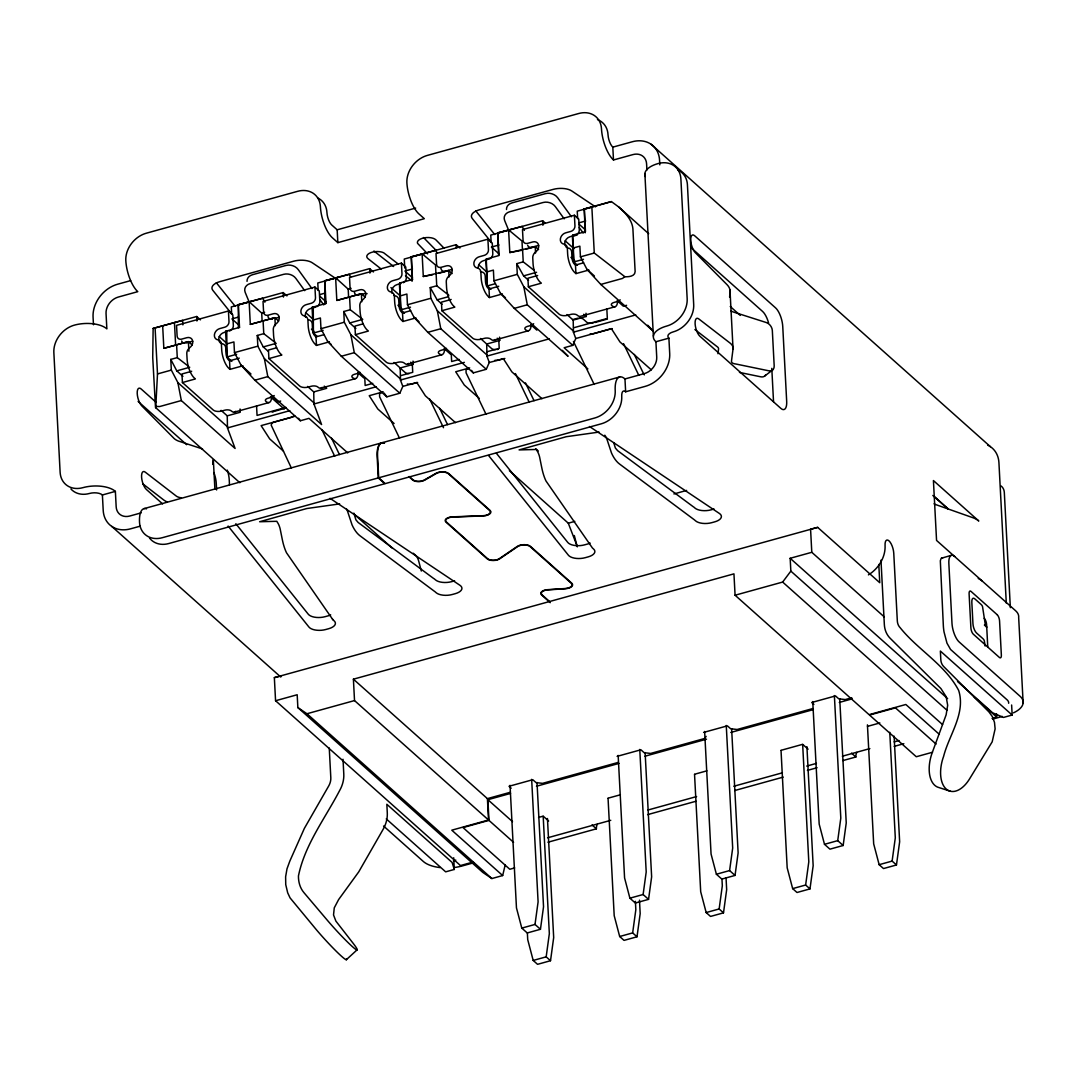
<?xml version="1.0" encoding="UTF-8"?>
<svg xmlns="http://www.w3.org/2000/svg" width="1077" height="1077" viewBox="0 0 1077 1077"><rect width="100%" height="100%" fill="white"/><g stroke="black" fill="none" stroke-linecap="round" stroke-linejoin="round"><path stroke-width="1.5" d="M182.875 324.891L182.605 320.367L153.136 328.431L152.719 357.443L155.505 407.483L239.848 482.738M155.721 407.793L157.498 373.934L155.088 327.745M236.657 354.279L226.937 356.972L225.591 331.312L226.762 330.895L226.937 356.972L231.851 361.36M323.154 330.343L313.42 333.035L312.074 307.376L313.245 306.958L313.42 333.035L317.109 336.334M729.6 297.117L730.071 292.123A29.173 15.105 -1.2 0 0 726.975 284.611L695.271 252.61A9.706 3.662 74.5 0 1 690.734 240.158A9.706 3.662 74.5 0 1 694.652 235.742L775.561 307.86A14.54 5.493 74.5 0 1 782.75 326.506L786.681 401.344A14.54 5.493 74.5 0 1 780.825 408.358L699.915 336.253A9.706 3.662 74.5 0 1 695.123 324.069A9.706 3.662 74.5 0 1 698.744 318.886L730.031 343.038A29.187 12.143 -4.7 0 1 733.047 348.921L731.485 361.091A9.72 4.052 -4.7 0 0 732.495 363.057A9.908 3.339 -7.1 0 0 735.833 363.999L768.763 370.798A7.27 5.304 52.6 0 0 774.188 365.897L772.33 330.451A7.27 5.304 52.6 0 0 766.245 322.521L733.1 311.926A9.908 5.816 1.7 0 1 730.92 310.741M212.775 464.362L213.327 459.65L214.888 489.012M717.955 353.727L718.547 349.163A14.755 5.358 -6.3 0 0 717.067 346.619L694.894 329.522M510.04 785.321L516.462 907.884L521.793 928.105L527.232 932.951L540.452 929.289L535.013 924.443L538.096 901.893L531.661 779.344M540.452 929.289L543.535 906.753L537.019 782.508M527.367 932.924L527.717 939.629L533.196 960.442L537.544 964.319L550.522 960.724L546.174 956.847L549.337 933.651L543.185 816.312M550.522 960.724L553.686 937.528L547.453 818.507M608.061 798.353L614.2 915.692L619.679 936.505L624.041 940.383L637.005 936.788L632.657 932.911L635.834 909.715L635.39 901.328M637.005 936.788L640.182 913.592L639.482 900.17M618.158 755.394L624.579 877.957L629.897 898.178L635.336 903.024L648.556 899.362L643.117 894.516L646.2 871.98L639.778 749.417M648.556 899.362L651.639 876.826L645.123 752.581M694.544 774.417L700.696 891.756L706.175 912.556L710.524 916.433L723.502 912.852L719.14 908.961L722.317 885.765L721.967 879.061M723.502 912.852L726.665 889.642L726.046 877.917M704.641 731.458L711.062 854.021L716.393 874.241L721.832 879.088L735.039 875.426L729.6 870.579L732.683 848.03L726.261 725.467M735.039 875.426L738.122 852.876L731.62 728.644M781.027 750.467L787.179 867.82L792.659 888.619L797.007 892.496L809.985 888.902L805.636 885.025L808.8 861.829L802.661 744.49M809.985 888.902L813.162 865.706L806.915 746.684M812.758 701.531L819.18 824.093L824.497 844.314L829.936 849.161L843.156 845.499L837.718 840.652L840.8 818.103L834.379 695.554M843.156 845.499L846.239 822.949L839.723 698.717M867.429 724.848L873.676 843.87L879.155 864.683L883.503 868.56L896.468 864.966L892.119 861.088L895.297 837.893L889.764 732.279M896.468 864.966L899.645 841.77L894.112 736.156M878.792 564.51L879.747 582.697L817.672 527.367L274.352 677.635L275.564 700.737L297.185 694.746L297.858 707.576L482.765 872.383L491.866 878.549L502.676 875.547L505.234 864.723M437.141 252.987L435.579 250.335L411.306 256.824L412.491 279.481L399.729 283.022L399.432 284.22L400.779 309.88L404.508 313.192M412.491 279.481L412.195 280.68L411.306 256.824L424.782 253.364M524.364 230.357L522.076 226.399L497.789 232.874L498.974 255.545L486.225 259.072L485.929 260.271L487.275 285.93L490.991 289.255M577.474 265.305L573.758 261.994L572.412 236.334L572.708 235.136L585.471 231.609L584.286 208.938L611.399 201.587L618.575 206.865L648.691 233.722M188.488 366.301L177.274 357.618L170.785 359.408L171.337 370.098L177.867 382.591L181.326 400.55L235.096 448.476L227.476 427.932L227.247 415.843L221.081 410.364M274.985 342.365L263.757 333.668L257.268 335.472L257.834 346.161L264.363 358.641L267.81 376.613L321.579 424.54L313.959 403.996L313.73 391.907L307.578 386.428M313.919 319.788L320.407 317.998L320.973 328.687L327.489 341.167L341.328 356.258L386.831 396.821L399.809 393.226L402.811 386.401L400.456 380.046L400.213 367.971L394.061 362.478M410.512 307.187L400.779 309.88L400.402 295.852L406.891 294.048L407.456 304.751L413.985 317.23L427.811 332.322L473.315 372.884L486.292 369.29L489.295 362.464L486.939 356.11L486.71 344.021L480.504 338.501M587.867 368.899L564.133 347.736L572.776 345.354L575.778 338.515L573.435 332.174L573.193 320.084L567 314.565M706.149 736.385L704.708 738.472L650.656 753.442L644.154 752.688L640.896 749.78L617.108 756.364M502.676 875.547L451.775 830.179L488.527 820.001L354.521 700.575L353.404 679.183L733.949 573.853L735.079 595.231L782.642 582.065L790.841 571.12L790.168 558.29L811.789 552.299L884.257 616.892M618.575 206.865C625.091 212.64 632.024 219.627 632.899 228.768L635.134 271.539C635.093 276.466 628.524 276.937 624.875 276.735L622.412 278.458L600.791 284.436L586.965 269.344L580.436 256.865L579.87 246.175L573.381 247.966L573.758 261.994L583.492 259.301M346.282 959.755L356.972 949.968M764.858 375.913L772.747 369.869M585.174 232.807L584.286 208.938M272.037 411.979L285.822 408.048M951.529 555.274L941.163 558.29L940.329 560.78L943.344 625.737A14.297 3.056 80.4 0 0 944.017 631.903L946.979 643.171L950.56 649.458L1007.13 699.875A14.54 6.799 -3 0 1 1008.651 703.268M293.523 416.018A4.846 2.262 -3 0 1 291.1 417.432L273.41 422.346L271.862 423.194L271.175 425.119L291.409 468.091M381.527 392.418A4.846 2.262 -3 0 1 381.918 392.297L379.548 393.819L379.616 396.807L399.513 438.164M468.01 368.482A4.846 2.262 -3 0 1 468.401 368.361L466.031 369.869L466.099 372.871L486.01 414.228M251.816 301.25L238.327 304.697L239.511 327.368L238.34 327.785L238.327 304.697L262.613 298.221L264.902 302.179M338.299 277.314L324.81 280.76L326.008 303.431L324.837 303.849L324.81 280.76L349.096 274.272L350.644 276.924M611.399 201.587L599.256 205.034M130.64 280.612L117.676 284.207A29.079 23.236 -48.3 0 0 93.066 317.055L93.47 324.756M646.914 169.991L646.59 163.839A14.54 11.618 -48.3 0 0 632.953 154.59L613.486 159.975L612.813 147.145L632.28 141.76A29.079 23.236 -48.3 0 1 659.568 160.244L659.811 164.862M317.58 197.899A24.232 19.359 -48.3 0 1 326.937 212.519A9.693 3.662 74.5 0 0 331.729 224.958L337.168 229.805L415.655 208.076M141.168 512.867L129.819 516.018A14.54 11.618 -48.3 0 1 116.168 506.769L115.374 491.381A24.232 11.335 -3 0 0 82.875 487.666A24.232 19.359 -48.3 0 1 60.124 472.264L53.85 352.516A24.232 19.359 -48.3 0 1 74.353 325.146A24.232 11.335 -3 0 1 106.852 328.862L106.044 313.461A14.54 11.618 -48.3 0 1 118.349 297.037L137.802 291.652A24.232 9.154 74.5 0 1 125.807 260.58A24.232 19.359 -48.3 0 1 146.31 233.211L297.656 191.316A24.232 19.359 -48.3 0 1 320.407 206.703A24.232 9.154 74.5 0 0 332.403 237.788L337.841 242.635L424.325 218.698L418.886 213.852A24.232 9.154 74.5 0 1 406.891 182.767A24.232 19.359 -48.3 0 1 427.394 155.398L578.753 113.502A24.232 19.359 -48.3 0 1 601.491 128.903A24.232 9.154 74.5 0 0 613.486 159.975M200.443 319.856L196.701 316.503L153.136 328.431M286.94 295.906L283.184 292.567L231.299 306.932L231.69 314.417M373.423 271.969L369.68 268.631L317.782 282.995L318.173 290.48M459.919 248.033L456.163 244.681L404.265 259.045L404.737 268.025M545.15 222.979L542.646 220.745L490.762 235.109L491.152 242.594M597.654 205.465L577.245 211.173L577.635 218.658M231.38 329.872A4.846 3.877 -48.3 0 0 233.346 325.564L232.794 314.874L228.445 310.997L176.547 325.362L177.113 336.051A4.846 3.877 -48.3 0 0 181.65 339.134L186.846 337.693A6.3 5.035 -48.3 0 1 192.568 340.534A6.3 5.035 -48.3 0 1 189.781 347.642A6.3 5.035 -48.3 0 0 186.792 353.579L187.102 359.328A14.54 5.493 74.5 0 0 194.304 377.973L195.381 378.942L182.417 382.537L181.959 373.975L191.693 371.282M316.853 306.649A4.846 3.877 -48.3 0 0 319.842 301.627L319.277 290.938L314.928 287.061L263.03 301.425L263.596 312.115A4.846 3.877 -48.3 0 0 268.146 315.198L273.329 313.757A6.3 5.035 -48.3 0 1 279.051 316.598A6.3 5.035 -48.3 0 1 276.264 323.692A6.3 5.035 -48.3 0 0 273.289 329.629L273.585 335.378A14.54 5.493 74.5 0 0 280.787 354.023L281.878 355.006L268.9 358.587L268.456 350.038L276.56 347.79M403.337 282.712A4.846 3.877 -48.3 0 0 406.325 277.691L405.76 267.002L401.411 263.125L349.527 277.489L350.079 288.178A4.846 3.877 -48.3 0 0 354.629 291.261L359.826 289.821A6.3 5.035 -48.3 0 1 365.534 292.661A6.3 5.035 -48.3 0 1 362.761 299.756A6.3 5.035 -48.3 0 0 359.772 305.693L360.081 311.441A14.54 5.493 74.5 0 0 367.27 330.087L368.361 331.056L355.383 334.651L354.939 326.102L363.043 323.854M488.716 259.22A4.846 3.877 -48.3 0 0 492.808 253.755L492.256 243.052L487.908 239.175L436.01 253.539L436.575 264.242A4.846 3.877 -48.3 0 0 441.126 267.311L446.309 265.884A6.3 5.035 -48.3 0 1 452.03 268.712A6.3 5.035 -48.3 0 1 449.244 275.82A6.3 5.035 -48.3 0 0 446.268 281.757L446.565 287.505A14.54 5.493 74.5 0 0 453.767 306.151L454.857 307.12L441.88 310.714L441.435 302.152L451.155 299.46M577.339 234.113A4.846 3.877 -48.3 0 0 579.305 229.805L578.739 219.116L574.391 215.238L522.493 229.603L523.059 240.292A4.846 3.877 -48.3 0 0 527.609 243.375L532.792 241.935A6.3 5.035 -48.3 0 1 538.513 244.775A6.3 5.035 -48.3 0 1 535.727 251.883A6.3 5.035 -48.3 0 0 532.752 257.807L533.048 263.555A14.54 5.493 74.5 0 0 540.25 282.214L541.341 283.184L528.363 286.765L527.918 278.216L537.652 275.524M237.99 317.23L231.918 318.9L238.192 324.5M319.923 294.546L324.473 293.281M412.491 268.927L404.898 271.027L412.424 277.745M498.974 244.977L491.381 247.091L498.92 253.795M579.439 222.71L585.686 220.987M162.654 325.644L163.839 348.315L188.394 341.611L192.123 344.936M225.591 331.312L239.511 327.368M250.322 324.379L262.128 321.202L261.698 313.07L249.137 301.708L250.322 324.379L274.891 317.675L278.62 321M312.074 307.376L326.008 303.431M336.818 300.429L348.611 297.265L348.194 289.134L335.634 277.772L336.818 300.429L361.374 293.725L365.103 297.05M435.983 274.096L435.498 264.969L422.117 253.822L423.301 276.493L448.732 270.569L452.098 273.558M522.385 248.639L521.995 241.033L508.6 229.886L509.798 252.556L535.229 246.633L538.581 249.622M186.011 343.011L191.194 341.584A6.3 5.035 -48.3 0 1 192.702 341.369M226.655 331.756L224.056 332.483A6.3 5.035 -48.3 0 0 218.806 338.353A6.3 5.035 -48.3 0 0 222.239 343.738A6.3 5.035 -48.3 0 1 225.739 347.871L226.049 353.619A4.846 1.831 74.5 0 0 228.445 359.839L229.536 360.808L229.98 369.357L242.958 365.776M275.093 318.361L277.678 317.634A6.3 5.035 -48.3 0 1 279.199 317.419M315.736 307.107L310.553 308.534A6.3 5.035 -48.3 0 0 305.599 317.338M361.576 294.411L364.174 293.698A6.3 5.035 -48.3 0 1 367.109 293.684M400.927 283.52L397.036 284.597A6.3 5.035 -48.3 0 0 392.082 293.402M487.423 259.584L483.519 260.661A6.3 5.035 -48.3 0 0 478.215 268.065M573.906 235.648L570.016 236.725A6.3 5.035 -48.3 0 0 565.062 245.516M439.174 273.221L448.732 270.569L449.069 276.977M525.657 249.272L535.229 246.633L535.565 253.041M572.412 236.334L577.205 235.015M227.435 343.725L233.924 341.934L234.476 352.623L241.006 365.103L254.832 380.208L300.348 420.757L308.991 418.361L347.723 452.892M343.751 311.522L350.24 309.732L362.72 319.384L349.742 322.979L343.751 311.522L344.317 322.225L350.846 334.705L354.293 352.664L399.809 393.226M486.292 369.29L440.789 328.727L437.329 310.768L430.8 298.275L430.248 287.586L436.737 285.795L448.867 295.286M495.38 283.695L487.275 285.93L486.898 271.902L493.387 270.112L493.939 280.801L500.468 293.294L514.308 308.385L568.077 356.312L562.342 350.348M572.776 345.354L527.272 304.791L523.826 286.819L517.297 274.339L516.731 263.65L523.22 261.846L534.138 270.394M157.498 373.934L171.337 370.098M234.476 352.623L257.834 346.161M320.973 328.687L344.317 322.225M407.456 304.751L430.8 298.275M493.939 280.801L517.297 274.339M580.436 256.865L594.275 253.028L624.875 276.735M170.785 359.408L176.776 370.865L189.74 367.27M257.268 335.472L263.259 346.915L276.237 343.334M430.248 287.586L437.114 299.823L448.463 296.673M516.731 263.65L523.597 275.874L536.575 272.293M229.536 360.808L239.269 358.116M308.722 319.802A6.3 5.035 -48.3 0 1 312.236 323.935L312.532 329.683A4.846 1.831 74.5 0 0 314.928 335.903L316.019 336.872L324.137 334.624M393.899 295.394A6.3 5.035 -48.3 0 0 395.219 295.852A6.3 5.035 -48.3 0 1 398.719 299.998L399.028 305.747A4.846 1.831 74.5 0 0 401.425 311.967L402.515 312.936L410.62 310.688M480.382 271.458A6.3 5.035 -48.3 0 0 481.702 271.916A6.3 5.035 -48.3 0 1 485.215 276.062L485.512 281.797A4.846 1.831 74.5 0 0 487.908 288.017L488.998 288.986L498.732 286.294M568.185 247.979A6.3 5.035 -48.3 0 1 571.699 252.112L571.995 257.861A4.846 1.831 74.5 0 0 574.404 264.08L575.481 265.05L583.599 262.801M314.928 287.061L315.494 297.75A4.846 3.877 -48.3 0 1 311.388 303.229L306.205 304.656A6.3 5.035 -48.3 0 0 300.941 310.539A6.3 5.035 -48.3 0 0 304.374 315.924A6.3 5.035 -48.3 0 1 307.887 320.057L308.184 325.806A14.54 5.493 74.5 0 0 315.386 344.452L316.476 345.421L329.441 341.826M401.411 263.125L401.977 273.814A4.846 3.877 -48.3 0 1 397.871 279.28L392.688 280.72A6.3 5.035 -48.3 0 0 387.424 286.59A6.3 5.035 -48.3 0 0 390.857 291.975A6.3 5.035 -48.3 0 1 394.37 296.121L394.667 301.87A14.54 5.493 74.5 0 0 401.869 320.515L402.96 321.485L415.937 317.89M487.908 239.175L488.46 249.877A4.846 3.877 -48.3 0 1 484.367 255.343L479.171 256.784A6.3 5.035 -48.3 0 0 473.92 262.653A6.3 5.035 -48.3 0 0 477.353 268.038A6.3 5.035 -48.3 0 1 480.854 272.171L481.163 277.92A14.54 5.493 74.5 0 0 488.352 296.579L489.443 297.548L502.42 293.954M574.391 215.238L574.956 225.928A4.846 3.877 -48.3 0 1 570.85 231.407L565.667 232.847A6.3 5.035 -48.3 0 0 560.403 238.717A6.3 5.035 -48.3 0 0 563.836 244.102A6.3 5.035 -48.3 0 1 567.35 248.235L567.646 253.984A14.54 5.493 74.5 0 0 574.849 272.629L575.939 273.598L588.904 270.017M181.326 400.55L159.706 406.541L156.286 406.446M254.832 380.208L267.81 376.613M341.328 356.258L354.293 352.664M427.811 332.322L440.789 328.727M514.308 308.385L527.272 304.791M234.449 412.114L269.048 402.542M320.946 388.178L355.531 378.606M407.429 364.241L442.028 354.67M493.912 340.305L528.511 330.72M615.007 306.783L580.409 316.355A14.54 5.493 74.5 0 1 577.232 315.171A4.846 2.262 -3 0 0 570.729 314.43L567.7 315.265A6.3 2.948 -3 0 1 559.259 314.296L528.363 286.765M572.547 319.654L576.868 318.455A4.846 2.262 -3 0 1 578.066 318.213M227.247 415.843L240.211 412.262L240.05 408.991M280.653 401.061L277.408 401.963L271.256 396.471M313.73 391.907L326.708 388.312L324.244 386.118M400.213 367.971L413.191 364.376L413.016 361.105M486.71 344.021L499.688 340.44L499.513 337.168M573.193 320.084L586.171 316.49L585.996 313.245M626.599 305.303L623.354 306.205L617.161 300.671M285.97 407.402L257.053 415.412L256.555 405.787M372.736 383.385L365.157 385.485L364.753 377.785L363.891 378.027L357.739 372.534M400.617 375.671L412.733 372.319L412.329 364.618M459.219 359.449L451.653 361.535L451.25 353.848L450.388 354.077L444.182 348.558M487.114 351.721L499.216 348.369L498.813 340.669M573.597 327.785L607.334 318.442L606.822 308.83M594.827 322.521L607.401 319.034M227.476 427.932L289.807 410.674M313.959 403.996L376.29 386.737M400.456 380.046L464.375 362.357M486.939 356.11L549.27 338.851M573.435 332.174L635.753 314.915M295.098 416.22L261.119 425.617L269.694 438.904L283.48 451.196M383.21 391.826L369.223 395.703L377.798 408.977L394.101 423.503M402.811 386.401L416.786 382.523L425.375 395.811L455.463 422.628M469.693 367.89L455.706 371.753L464.295 385.041L479.332 398.45M489.295 362.464L504.857 358.479M575.778 338.515L611.386 328.66L619.962 341.947L651.316 369.882M417.634 382.483L416.92 382.618A4.846 2.262 -3 0 0 416.503 382.725L412.181 383.924A4.846 2.262 -3 0 1 407.348 383.991M541.946 398.678L511.858 371.861L503.282 358.587A4.846 2.262 -3 0 0 502.999 358.776L498.664 359.974A4.846 2.262 -3 0 1 494.976 360.257M612.234 328.62L611.521 328.754A4.846 2.262 -3 0 0 611.103 328.862L593.804 333.641A4.846 2.262 -3 0 1 590.115 333.924M70.92 488.958A24.232 19.359 -48.3 0 0 89.391 493.481A9.693 4.537 -3 0 1 102.396 494.962L115.374 491.381M384.556 442.943A24.232 9.154 74.5 0 0 377.583 456.419L378.7 477.798L594.706 418.011A24.232 19.359 -48.3 0 0 615.209 390.641A24.232 9.154 74.5 0 1 624.97 378.956L644.423 373.571A14.54 11.618 -48.3 0 0 656.728 357.147L655.92 341.746L668.898 338.151A9.693 4.537 -3 0 1 673.192 331.891A24.232 19.359 -48.3 0 0 693.696 304.522L687.422 184.759A24.232 19.359 -48.3 0 0 678.066 170.139M143.995 508.64L381.621 442.862M382.052 442.741L619.679 376.977M140.225 526.155L130.492 528.847A29.079 23.236 -48.3 0 1 103.204 510.363L102.396 494.962M378.7 477.798L385.229 483.613L601.235 423.826A24.232 19.359 -48.3 0 0 621.739 396.457A9.693 3.662 74.5 0 1 625.643 391.786L645.096 386.401A29.079 23.236 -48.3 0 0 669.706 353.552L668.898 338.151M149.501 538.015A24.232 19.359 -48.3 0 0 168.793 543.535L384.799 483.735L378.269 477.919L162.264 537.719A24.232 19.359 -48.3 0 1 139.525 522.318A24.232 9.154 74.5 0 1 146.499 508.842M509.367 470.676L568.293 523.193L574.781 521.389M673.906 493.953L686.641 490.425M454.602 580.84L451.626 581.661A12.116 5.668 -3 0 1 435.377 579.803L434.287 578.834A15.468 8.71 65.8 0 1 433.694 578.524L358.156 522.48L355.908 519.828L353.848 513.123M714.064 509.017L711.089 509.838A12.116 5.668 -3 0 1 694.84 507.981L693.75 507.011A15.468 8.71 65.9 0 1 693.157 506.661L617.619 450.657L615.371 448.005L613.728 442.647M297.858 707.576L306.958 713.741L354.521 700.575M703.604 732.427L727.379 725.844L730.65 728.752L737.139 729.492L812.825 708.545M353.404 679.183L487.41 798.622L510.108 792.335M618.225 762.408L542.552 783.356L536.05 782.616L532.778 779.708L509.004 786.291L511.171 788.229M851.745 697.775L845.257 699.565L838.754 698.825L835.496 695.917L811.708 702.5L813.889 704.439M513.581 842.335L488.971 820.391L487.881 799.699L510.552 793.426M536.467 786.25L619.046 763.391M644.961 756.216L706.499 739.185M730.785 732.454L813.377 709.595M839.279 702.433L852.23 698.838M488.971 820.391L463.016 827.58L509.784 869.26L514.658 867.914M538.554 817.43L543.185 816.151L548.624 820.997M608.047 798.192L620.406 794.772M694.53 774.255L706.889 770.836M781.027 750.319L802.648 744.328L808.087 749.175M867.51 726.383L879.869 722.95M547.601 837.798L610.767 820.311M648.004 810.012L696.59 796.563M733.827 786.25L782.414 772.801M806.7 766.084L816.42 763.391M842.335 756.216L869.853 748.596M894.152 741.878L899.012 740.532M472.83 862.125L460.471 865.545L275.564 700.737M992.065 718.386L996.696 717.107L996.521 713.768M473.638 862.798L462.329 865.921A29.079 13.611 -3 0 1 455.167 867.389M547.937 842.227L596.389 828.819A9.693 7.741 -48.3 0 1 597.318 824.215M647.587 814.643L696.025 801.234M734.77 790.518L783.194 777.109M807.413 770.405L817.106 767.726M842.941 760.564L855.852 756.996A9.693 7.741 -48.3 0 1 856.78 752.392M894.152 746.388L903.832 743.709M992.671 719.126L1002.364 716.434M453.7 857.75L454.306 869.449L445.663 871.845L386.253 818.897M1011.626 705.004L1012.151 715.034L1003.508 717.43L992.657 712.812L957.52 681.485M932.507 752.258L916.285 756.741L869.516 715.061L895.458 707.872L936.075 744.072M521.793 928.105L535.013 924.443M629.897 898.178L643.117 894.516M716.393 874.241L729.6 870.579M824.497 844.314L837.718 840.652M533.196 960.442L546.174 956.847M619.679 936.505L632.657 932.911M706.175 912.556L719.14 908.961M792.659 888.619L805.636 885.025M879.155 864.683L892.119 861.088M163.839 348.315L175.645 345.138L174.447 322.481M583.936 209.14L591.3 207.282M511.279 229.428L497.789 232.874L498.611 255.222M348.194 289.134L351.129 288.367M261.698 313.07L264.632 312.303M817.672 527.367L810.577 529.211L811.789 552.299M274.352 677.635L281.447 675.804M509.798 252.556L522.466 250.16M423.301 276.493L432.806 274.702M599.108 432.079L566.233 436.71L519.087 449.917L536.265 449.472L536.938 450.644A9.801 2.692 78.3 0 1 539.577 456.877L541.704 467.405A19.48 5.331 78.3 0 0 545.985 480.975L591.919 547.264A29.523 8.091 78.4 0 0 592.498 548.072L593.589 549.028A12.116 5.668 -3 0 1 588.217 556.863L585.242 557.684A12.116 5.668 -3 0 1 568.427 555.247L488.621 455.558M339.645 503.901L306.77 508.532L259.624 521.739L276.802 521.295L277.462 522.466A9.801 2.679 78.3 0 1 280.114 528.699L282.241 539.227A19.48 5.331 78.3 0 0 286.522 552.797L332.443 619.087M739.455 372.413L760.86 376.829A7.27 5.304 52.6 0 0 765.693 374.85M950.251 791.205L938.848 787.529A29.079 16.492 -72.1 0 1 932.211 752.702L946.131 714.818L947.679 705.287L946.131 696.671L940.921 688.566L890.181 638.298A29.079 23.236 -48.3 0 1 884.338 624.485L880.973 560.148M202.53 448.961L178.419 441.045A14.755 8.333 0.7 0 1 173.451 437.827L141.747 405.827A9.706 3.662 74.5 0 1 137.21 393.374A9.706 3.662 74.5 0 1 141.127 388.959L156.057 402.273M595.5 206.865L571.766 190.966A14.54 6.799 -3 0 0 553.12 189.404L479.4 209.8A14.54 6.799 -3 0 0 472.278 218.51L491.179 242.11M589.496 426.505L719.396 513.46A12.116 5.668 -3 0 1 714.738 521.847L711.762 522.668A12.116 5.668 -3 0 1 695.513 520.81L694.423 519.841A29.537 14.041 70.4 0 1 693.44 519.127L619.423 463.931A19.601 9.316 70.4 0 1 611.521 453.08L607.361 440.493A9.774 4.645 70.4 0 0 604.816 435.202M336.037 278.687L312.29 262.788A14.54 6.799 -3 0 0 293.644 261.213L219.937 281.622A14.54 6.799 -3 0 0 212.815 290.319L231.717 313.932M330.033 498.328L459.933 585.282A12.116 5.668 -3 0 1 455.275 593.669L452.3 594.491A12.116 5.668 -3 0 1 436.05 592.633L434.96 591.663A29.537 14.028 70.3 0 1 433.977 590.963L359.96 535.754A19.601 9.316 70.4 0 1 352.058 524.903L347.898 512.315A9.774 4.645 70.4 0 0 346.525 508.95M142.676 483.748L163.542 499.836A29.173 12.143 -4.7 0 0 167.11 501.909M398.086 263.905L383.641 252.758A9.693 4.537 -3 0 0 370.784 252.637A9.693 4.537 -3 0 0 368.024 258.668L381.164 269.008M373.921 251.008L393.643 266.517M405.477 275.82L412.06 280.989M651.02 144.197L990.382 446.659M691.636 248.208L762.583 311.441A14.54 5.493 74.5 0 1 768.574 322.898M730.233 306.46L740.262 315.413M933.813 496.066L948.393 509.058M932.83 495.46L947.773 508.788M579.13 224.258L585.403 229.859M565.156 240.804L573.906 248.599M586.965 269.344L594.45 276.022M984.378 625.05L986.815 627.218A14.54 6.799 -3 0 1 985.307 624.7L982.587 606.957A14.782 6.92 -3 0 0 981.039 604.399L974.752 598.799A7.27 2.746 74.5 0 0 971.831 602.299L972.948 623.691A7.27 2.746 74.5 0 0 976.556 633.007L982.843 638.607A14.782 6.92 -3 0 1 984.378 641.165L985.118 646.012M570.904 257.336L574.66 260.701M600.791 284.436L653.308 331.245M583.694 314.282L586.171 316.49M523.597 275.874L528.551 280.303M1012.151 715.034L940.369 651.06L940.813 659.676A14.54 11.618 -48.3 0 0 943.748 666.582L988.901 711.87L992.375 716.622L994.488 722.384L995.121 728.887L992.173 741.851L969.327 779.277A29.079 16.492 -72.1 0 1 946.171 788.997A29.079 16.492 -72.1 0 1 943.614 756.377C948.985 735.012 965.934 713.445 958.678 690.465C945.444 664.994 917.981 649.943 900.237 627.797A14.54 11.618 -48.3 0 1 897.316 620.89L893.762 553.255A9.693 3.662 74.5 0 0 888.969 540.829A9.693 3.662 74.5 0 0 885.065 545.5A29.079 23.236 -48.3 0 1 868.412 574.876M523.826 286.819L573.785 331.353M974.214 697.061L996.696 717.107M478.673 264.74L487.423 272.548M500.468 293.294L505.463 297.737M530.665 324.621L536.871 330.141M790.168 558.29L947.598 698.596M790.841 571.12L947.02 710.308M782.642 582.065L942.563 724.606M497.197 338.218L499.688 340.44M939.359 734.366L905.838 704.493L869.085 714.67L735.079 595.231M437.114 299.823L442.068 304.239M441.88 310.714L472.763 338.245A6.3 2.948 -3 0 0 481.217 339.201L484.246 338.366A4.846 2.262 -3 0 1 490.749 339.107A14.54 5.493 74.5 0 0 495.164 339.47M437.329 310.768L487.302 355.302M390.924 287.572L399.675 295.367M413.985 317.23L418.98 321.686M397.925 305.222L401.694 308.574M535.754 448.732L538.258 450.967M851.503 753.119L855.852 756.996M410.727 362.182L413.191 364.376M319.667 296.081L325.941 301.681M349.742 322.979L355.895 328.472M355.383 334.651L386.28 362.182A6.3 2.948 -3 0 0 394.734 363.151L397.763 362.303A4.846 2.262 -3 0 1 404.252 363.057A14.54 5.493 74.5 0 0 408.681 363.407M350.846 334.705L400.806 379.239M305.693 312.626L313.192 319.304M327.489 341.167L331.245 344.505M311.441 329.158L313.945 331.393M409.287 476.519L413.043 479.871A6.785 3.177 -3 0 0 424.19 480.086L436.01 473.301A7.754 3.621 -3 0 1 448.746 473.557L490.075 510.39A7.754 3.621 -3 0 1 483.102 515.937L452.461 517.081A6.785 3.177 -3 0 0 446.349 521.941L487.693 558.775A6.785 3.177 -3 0 0 499.216 558.748L517.297 546.416A7.754 3.621 -3 0 1 530.476 546.389L571.806 583.236A7.754 3.621 -3 0 1 565.277 588.756L547.628 589.9A6.785 3.177 -3 0 0 541.919 594.733L549.445 601.437M263.259 346.915L268.186 351.304M408.856 476.64L412.612 479.992A7.27 3.406 -3 0 0 424.553 480.221L436.373 473.436A7.27 3.406 -3 0 1 448.315 473.665L489.645 510.511A7.27 3.406 -3 0 1 483.102 515.708L452.461 516.852A7.27 3.406 -3 0 0 445.918 522.049L487.262 558.896A7.27 3.406 -3 0 0 499.607 558.869L517.687 546.537A7.27 3.406 -3 0 1 530.032 546.51L571.375 583.357A7.27 3.406 -3 0 1 565.25 588.527L547.601 589.671A7.27 3.406 -3 0 0 541.489 594.854L550.266 602.676M268.9 358.587L299.796 386.118A6.3 2.948 -3 0 0 308.237 387.087L311.266 386.253A4.846 2.262 -3 0 1 317.769 386.993A14.54 5.493 74.5 0 0 322.185 387.343M264.363 358.641L314.322 403.175M219.196 336.562L226.708 343.253M241.006 365.103L250.995 374.015M270.408 396.74L284.193 409.018M229.98 369.357L228.889 368.388A14.54 5.493 74.5 0 1 221.7 349.742L221.391 343.994A6.3 5.035 -48.3 0 0 217.891 339.861A6.3 5.035 -48.3 0 1 214.444 334.476A6.3 5.035 -48.3 0 1 219.708 328.606L224.905 327.166A4.846 3.877 -48.3 0 0 228.997 321.686L228.445 310.997M413.231 553.215L415.722 555.436A7.27 2.746 74.5 0 1 418.791 561.4L421.295 571.025M353.687 513.769L392.553 548.408M176.776 370.865L182.928 376.344M182.417 382.537L213.3 410.068A6.3 2.948 -3 0 0 221.754 411.024L224.783 410.189A4.846 2.262 -3 0 1 231.286 410.929A14.54 5.493 74.5 0 0 235.701 411.293M177.867 382.591L227.839 427.111M138.112 401.425L186.658 444.693M592.04 824.942L596.389 828.819M333.035 619.881L334.126 620.85A12.116 5.668 -3 0 1 328.754 628.685L325.779 629.506A12.116 5.668 -3 0 1 308.964 627.07L228.109 526.061M162.573 503.888L146.391 489.47A9.706 3.662 74.5 0 1 141.599 477.299A9.706 3.662 74.5 0 1 145.22 472.116L176.507 496.255A14.741 5.358 -6.3 0 0 181.394 497.857M487.881 799.699L512.504 821.643M111.752 526.411L280.787 677.056M306.958 713.741L491.866 878.549M383.547 826.019L423.328 861.479A29.079 13.611 -3 0 0 440.156 867.591M444.114 248.249L435.916 239.875A9.693 4.537 -3 0 0 424.123 237.869A9.693 4.537 -3 0 0 417.566 243.362L427.609 253.849M423.476 237.505L436.131 250.403M647.681 325.214L653.416 331.178M475.805 210.917L494.706 234.53M496.349 453.215L567.754 542.418A12.116 5.668 -3 0 0 584.569 544.854L587.544 544.033A12.116 5.668 -3 0 0 590.156 543.091M216.342 282.739L235.244 306.353M235.836 523.732L308.291 614.24A12.116 5.668 -3 0 0 325.106 616.677L328.081 615.856A12.116 5.668 -3 0 0 330.693 614.913M471.511 370.38L473.315 372.884M384.112 393.078L386.831 396.821M298.531 418.266L300.348 420.757M571.416 216.76L557.644 197.71A9.693 7.526 14.6 0 0 545.433 193.631L511.965 202.893A9.693 7.526 14.6 0 0 506.486 209.517M579.278 227.637L583.209 233.076M564.186 218.833L555.328 206.596A9.693 7.526 14.6 0 0 543.104 202.503L509.65 211.765A9.693 7.526 14.6 0 0 504.682 220.61L509.031 231.205M311.953 288.582L298.181 269.533A9.693 7.526 14.6 0 0 285.957 265.454L252.503 274.716A9.693 7.526 14.6 0 0 247.023 281.339M319.815 299.46L323.746 304.899M304.71 290.655L295.865 278.418A9.693 7.526 14.6 0 0 283.641 274.325L250.174 283.588A9.693 7.526 14.6 0 0 245.219 292.432L248.949 301.506M634.272 354.441L642.848 372.211A12.116 4.577 74.5 0 0 644.369 374.863M623.529 343.657L638.823 375.348M573.449 341.449L594.167 384.408M525.455 382.887L534.03 400.657M515.425 373.584L529.251 402.26M439.672 408.304L447.534 424.594M429.656 399.042L443.495 427.704M331.568 438.231L339.43 454.521M321.848 429.575L334.705 456.231M568.293 523.193L577.285 546.497M454.306 869.449L452.111 862.435L386.845 804.277L387.289 812.893A29.079 23.236 -48.3 0 1 383.035 829.505L358.735 871.872L338.609 899.591L334.26 907.871L333.533 914.965L335.903 921.131L352.96 943.062A29.079 2.208 47.5 0 1 352.3 946.548A29.079 2.208 47.5 0 1 327.246 920.162L303.902 892.591C300.012 887.986 298.342 881.901 298.45 875.951C304.71 844.866 325.092 818.358 339.538 790.72A29.079 23.236 -48.3 0 0 343.792 774.121L343.011 759.272M574.31 535.538L577.232 546.766M1023.15 703.066L1018.667 617.525A29.079 13.611 -3 0 0 1015.611 610.753L936.559 540.439L933.422 480.557L978.791 520.999A24.232 11.335 -3 0 0 972.746 517.66L935.846 504.628A9.693 4.537 -3 0 1 934.082 503.794M1010.347 607.657L1004.316 492.445A12.116 9.68 -48.3 0 0 1000.748 485.767M1006.295 603.08L998.931 462.706A29.079 23.236 -48.3 0 0 987.717 445.151M987.784 647.304L986.586 624.485A4.846 1.831 74.5 0 0 984.19 618.279M771.792 368.347L773.528 401.613M729.977 289.942L733.047 348.921M644.867 173.585L653.376 336.105M624.97 378.956L625.643 391.786M591.852 206.838L594.275 253.028M575.481 265.05L575.939 273.598M572.708 235.136L573.381 247.966M542.646 220.745L542.889 225.241M522.547 249.016L523.22 261.846M488.998 288.986L489.443 297.548M486.225 259.072L486.898 271.902M487.41 798.622L488.527 820.001M456.163 244.681L456.325 247.683M436.064 272.966L436.737 285.795M402.515 312.936L402.96 321.485M399.729 283.022L400.402 295.852M369.68 268.631L369.909 273.114M378.269 477.919L377.152 456.54A24.232 9.154 74.5 0 1 384.126 443.064M361.791 301.748L361.374 293.725L349.567 296.902L350.24 309.732M337.168 229.805L337.841 242.635M316.019 336.872L316.476 345.421M329.252 748.017L330.814 777.702A14.54 11.618 -48.3 0 1 328.687 786.008L304.374 828.375L289.834 861.075L287.007 868.802L285.62 876.772L285.742 884.634L287.694 892.833L290.063 897.881L316.557 929.949A29.079 2.208 47.5 0 0 337.438 952.431A29.079 2.208 47.5 0 0 346.417 959.001M283.184 292.567L283.426 297.064M275.308 325.685L274.891 317.675L263.084 320.838L263.757 333.668M229.495 484.704L229.226 479.723A14.54 5.493 74.5 0 0 227.274 470.11M216.612 489.968L216.262 483.317A14.54 5.493 74.5 0 0 213.865 472.534M196.701 316.503L196.929 321M188.906 351.237L188.394 341.611L176.601 344.788L177.274 357.618M655.92 341.746A24.232 11.335 -3 0 1 666.663 326.075A24.232 19.359 -48.3 0 0 687.166 298.706L680.893 178.944A24.232 19.359 -48.3 0 0 658.141 163.556A24.232 11.335 -3 0 0 645.325 176.52M978.239 578.497A24.232 11.335 -3 0 1 981.928 580.866M612.813 147.145A9.693 3.662 74.5 0 1 608.02 134.719A24.232 19.359 -48.3 0 0 597.466 119.601M333.035 619.813A29.523 8.064 78.3 0 1 332.443 619.019M358.17 373.517A14.54 5.493 74.5 0 1 352.367 377.421A4.846 2.262 -3 0 1 354.508 374.284L357.537 373.436A6.3 2.948 -3 0 0 359.974 372.319M272.494 319.075A4.846 3.877 -48.3 0 1 267.944 315.992M444.653 349.581A14.54 5.493 74.5 0 1 438.851 353.471A4.846 2.262 -3 0 1 441.005 350.335L444.034 349.5A6.3 2.948 -3 0 0 446.457 348.383M358.978 295.138A4.846 3.877 -48.3 0 1 354.427 292.055M617.633 301.708A14.54 5.493 74.5 0 1 611.83 305.599A4.846 2.262 -3 0 1 613.984 302.462L617 301.614A6.3 2.948 -3 0 0 620.15 299.783M538.662 245.596A6.3 5.035 -48.3 0 0 537.154 245.812L531.957 247.252A4.846 3.877 -48.3 0 1 527.622 245.233M576.316 234.826A4.846 3.877 -48.3 0 1 575.199 235.284M566.879 247.522A6.3 5.035 -48.3 0 1 565.802 246.673M486.562 344.721A4.846 2.262 -3 0 1 488.231 345.529L491.61 348.544A4.846 2.262 -3 0 0 495.662 349.621M498.112 349.285A4.846 2.262 -3 0 1 496.914 349.527M409.166 373.571A4.846 2.262 -3 0 1 405.127 372.48L401.748 369.478A4.846 2.262 -3 0 0 400.079 368.671M954.707 556.459A14.54 5.493 74.5 0 0 948.85 563.473L951.987 623.354A14.54 5.493 74.5 0 0 959.19 642L1020.094 696.281A29.079 13.611 -3 0 1 1013.47 712.839M455.8 860.106A14.54 6.799 -3 0 1 453.444 860.644M941.796 558.007A15.078 3.218 80.4 0 1 942.51 558.357M531.149 325.644A14.54 5.493 74.5 0 1 525.347 329.535A4.846 2.262 -3 0 1 527.488 326.398L530.517 325.564A6.3 2.948 -3 0 0 533.667 323.719M440.924 268.119A4.846 3.877 -48.3 0 0 445.474 271.189L450.657 269.762A6.3 5.035 -48.3 0 1 452.178 269.546M579.318 318.119A4.846 2.262 -3 0 1 583.371 319.196L586.75 322.211A4.846 2.262 -3 0 0 593.252 322.952M272.858 411.656A4.846 2.262 -3 0 1 273.235 411.535M273.41 422.346A4.846 2.262 -3 0 1 273.8 422.224M271.687 397.467A14.54 5.493 74.5 0 1 265.871 401.358A4.846 2.262 -3 0 1 268.025 398.221L271.054 397.386A6.3 2.948 -3 0 0 274.204 395.542M183.817 343.038A4.846 3.877 -48.3 0 1 181.663 341.005M230.357 330.585A4.846 3.877 -48.3 0 1 229.253 331.043M997.154 614.684L971.05 591.421A4.846 1.831 74.5 0 0 969.098 593.75L970.902 627.972A4.846 1.831 74.5 0 0 973.298 634.178L999.402 657.455A4.846 1.831 74.5 0 0 1001.354 655.112L999.564 620.904A4.846 1.831 74.5 0 0 997.154 614.684"/></g></svg>
